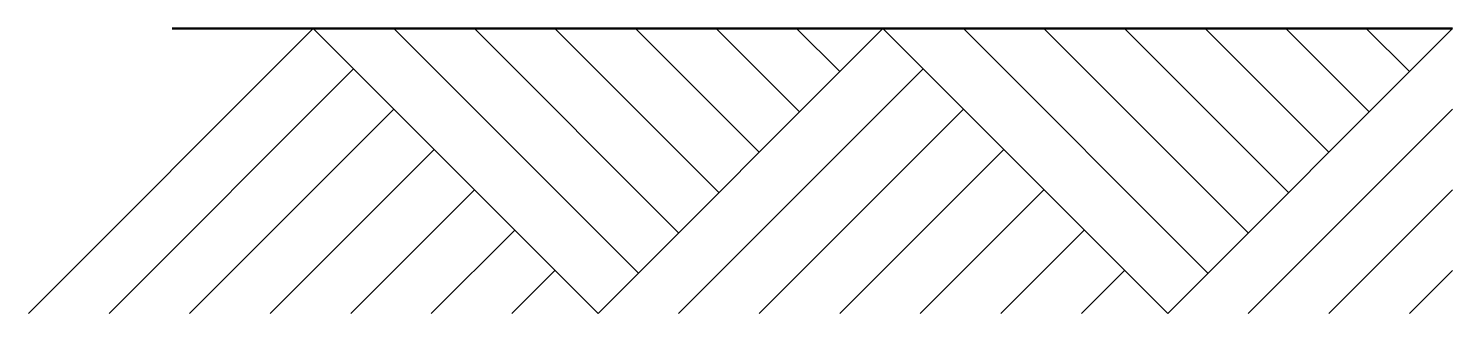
# Model space of a CAD drawing. Header units: metres. Extents: x -250 to 0, y -50 to 0.
import ezdxf

# ---------------------------------------------------------------- set-up
doc = ezdxf.new("R2010")
doc.units = ezdxf.units.M
doc.layers.add('A-DETL-GENF', color=92, linetype='Continuous', lineweight=18)

# ---------------------------------------------------------------- blocks, each defined once
blk = doc.blocks.new('90 maaiveld-detail - maaiveld in detail-5051052-00_0 Basismaterialen')
at = {"layer": 'A-DETL-GENF'}
for p, q in [((-200, 0), (-250, -50)), ((-200, 0), (-150, -50)), ((-185.86, 0), (-142.93, -42.93)), ((-171.72, 0), (-135.86, -35.86)), ((-157.57, 0), (-128.79, -28.79)), ((-100, 0), (-150, -50)), ((-143.43, 0), (-121.72, -21.72)), ((-129.29, 0), (-114.64, -14.64)), ((-115.15, 0), (-107.57, -7.57)), ((-100, 0), (-50, -50)), ((-85.86, 0), (-42.93, -42.93)), ((-71.72, 0), (-35.86, -35.86)), ((-57.57, 0), (-28.79, -28.79)), ((0, 0), (-50, -50)), ((-43.43, 0), (-21.72, -21.72)), ((-29.29, 0), (-14.64, -14.64)), ((-15.15, 0), (-7.57, -7.57)), ((-192.93, -7.07), (-235.86, -50)), ((-92.93, -7.07), (-135.86, -50)), ((-185.86, -14.14), (-221.72, -50)), ((-85.86, -14.14), (-121.72, -50)), ((0, -14.14), (-35.86, -50)), ((-178.79, -21.21), (-207.57, -50)), ((-78.79, -21.21), (-107.57, -50)), ((-171.72, -28.28), (-193.43, -50)), ((-71.72, -28.28), (-93.43, -50)), ((0, -28.28), (-21.72, -50)), ((-164.64, -35.36), (-179.29, -50)), ((-64.64, -35.36), (-79.29, -50)), ((-157.57, -42.43), (-165.15, -50)), ((-57.57, -42.43), (-65.15, -50)), ((0, -42.43), (-7.57, -50))]:
    blk.add_line(p, q, dxfattribs=at)
at = {"layer": 'A-DETL-GENF', "lineweight": 50}
blk.add_line((0, 0), (-224.8, 0), dxfattribs=at)

msp = doc.modelspace()

# ---------------------------------------------------------------- block references
msp.add_blockref('90 maaiveld-detail - maaiveld in detail-5051052-00_0 Basismaterialen', (0, 0))

doc.saveas('drawing.dxf')
